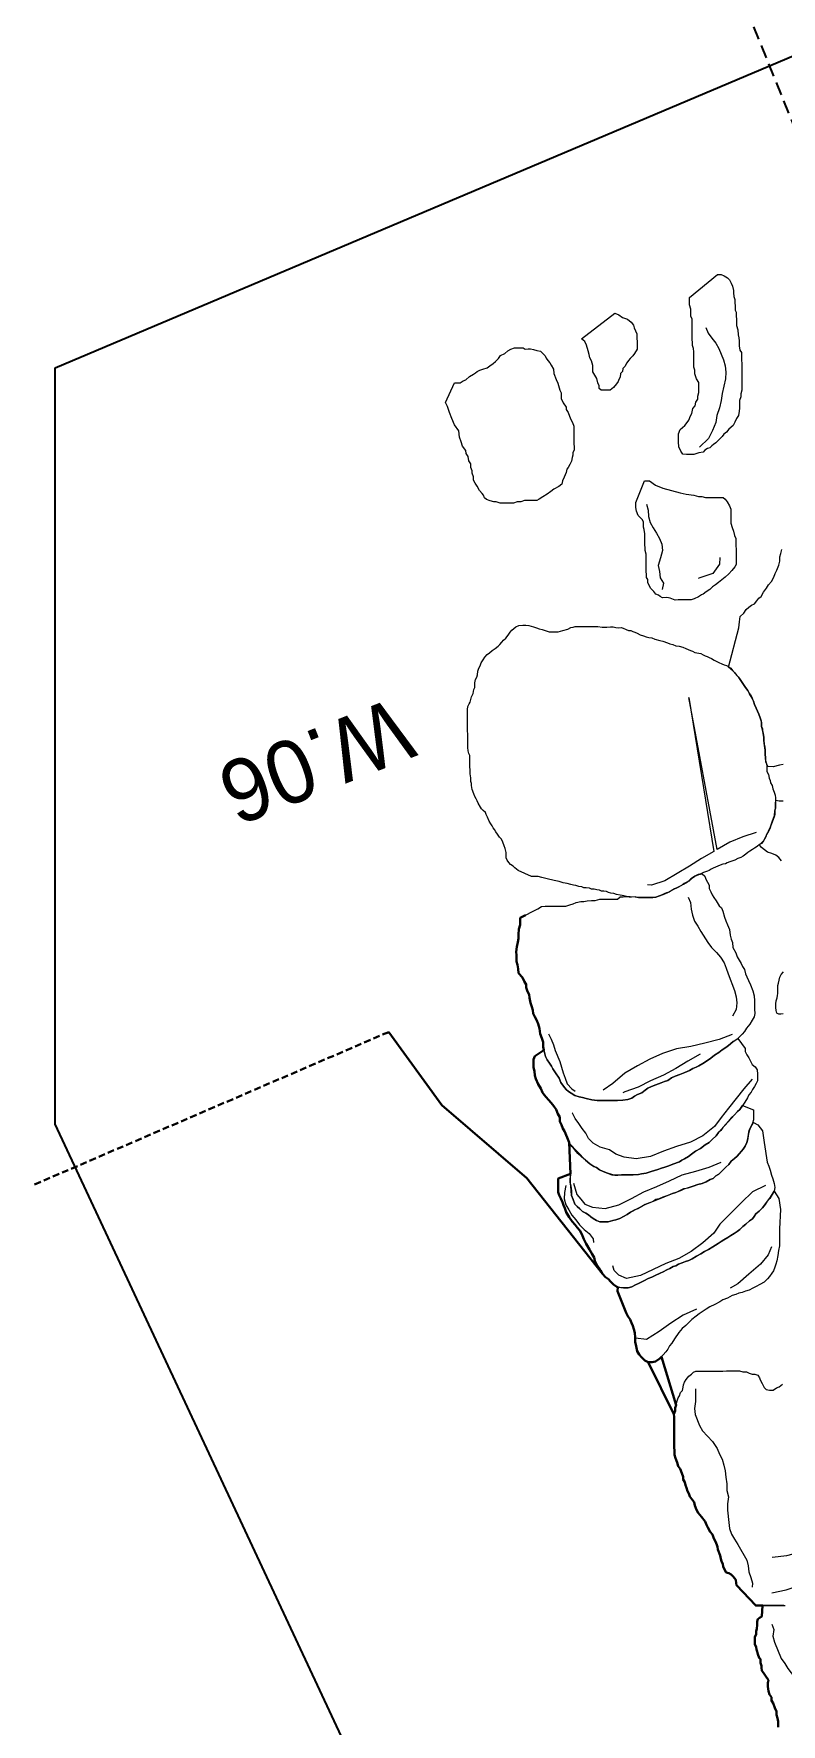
# Model space of a CAD drawing. Header units: millimetres. Extents: x -3113 to 15022, y -19591 to 4665.
# Drawn here: x -2139 to -1424, y 184 to 1798 of the extents above; entities that cross this region are included whole.
import ezdxf

# ---------------------------------------------------------------- set-up
doc = ezdxf.new("R2010")
doc.units = ezdxf.units.MM
doc.header["$XCLIPFRAME"] = 2
doc.linetypes.add('HIDDEN', pattern=[9.525, 6.35, -3.175])
doc.linetypes.add('HIDDENX2', pattern=[19.05, 12.7, -6.35])
for name, color, linetype, lineweight in [('0A-anno', 6, 'Continuous', 13), ('0A-detail', 7, 'Continuous', 18), ('0A-detail-detail', 7, 'Continuous', 13), ('0T-footprint', 251, 'Continuous', 30), ('0T-proposed', 7, 'Continuous', 25), ('0T-walltop', 7, 'Continuous', 30)]:
    doc.layers.add(name, color=color, linetype=linetype, lineweight=lineweight)
doc.styles.add('Annotative', font='Akzidenz-grotesk-roman.ttf')
picture_1 = doc.add_image_def('image1.tif', size_in_pixel=(6668, 8809))

msp = doc.modelspace()

# ---------------------------------------------------------------- linework, layer by layer
at = {"layer": '0A-detail'}
for points in [[(-1485.1, 1568), (-1481.6, 1568), (-1478.7, 1566.9), (-1475.7, 1565), (-1473.8, 1563), (-1472.1, 1559.9), (-1470.9, 1556.9), (-1469.8, 1552.9), (-1469.8, 1550.6), (-1469.7, 1547), (-1468.5, 1544.1), (-1468.5, 1541.2), (-1468.4, 1538.2), (-1468.4, 1534.1), (-1467.2, 1532.3), (-1467.2, 1528.8), (-1467.1, 1525.3), (-1467.1, 1522.3), (-1467.1, 1519.4), (-1465.8, 1515.3), (-1465.3, 1510.6), (-1464.7, 1507.6), (-1464.6, 1504.7), (-1464.6, 1500), (-1464, 1495.9), (-1462.1, 1493.5), (-1462.1, 1491.2), (-1462.1, 1488.8), (-1462.1, 1485.9), (-1462, 1483.6), (-1462, 1480.6), (-1462, 1477.1), (-1462, 1474.2), (-1461.9, 1471.2), (-1461.9, 1468.8), (-1461.9, 1465.9), (-1461.9, 1462.4), (-1461.8, 1457.7), (-1463, 1454.2), (-1463, 1451.2), (-1464.1, 1447.7), (-1464.1, 1444.8), (-1464.1, 1440.6), (-1464.4, 1437.7), (-1465.1, 1433.6), (-1466.9, 1430.7), (-1468.6, 1427.1), (-1470.3, 1424.1), (-1474.5, 1420.6), (-1476.7, 1417.6), (-1479, 1415.8), (-1480.8, 1413.4), (-1483.2, 1411), (-1486.7, 1407.5), (-1488.9, 1405.8), (-1490.7, 1404.6), (-1492.5, 1402.7), (-1494.8, 1402.1), (-1497.2, 1400.4), (-1498.9, 1398.6), (-1503, 1397.9), (-1507.7, 1396.2), (-1511.8, 1396.2), (-1514.8, 1396.1), (-1518.3, 1396.6), (-1520.1, 1399.6), (-1522, 1403.5), (-1522.5, 1408.4), (-1522.5, 1410.7), (-1522.5, 1413.1), (-1522.5, 1416), (-1520.9, 1420.2), (-1518.5, 1421.9), (-1516.4, 1423.9), (-1515, 1425.5), (-1512.7, 1429.1), (-1511, 1433.2), (-1509.8, 1435.5), (-1508.7, 1440.2), (-1506.4, 1442.6), (-1505.8, 1446.1), (-1504, 1449.1), (-1504.1, 1452), (-1502.9, 1455.6), (-1502.9, 1458.6), (-1502.9, 1461.5), (-1503, 1465), (-1505.4, 1468.4), (-1506.7, 1473.2), (-1506.7, 1476.7), (-1507.8, 1479.6), (-1507.8, 1483.1), (-1507.9, 1487.3), (-1507.9, 1490.8), (-1507.9, 1494.3), (-1508, 1497.3), (-1509.2, 1500.2), (-1509.2, 1502.5), (-1509.3, 1506.7), (-1509.3, 1509.6), (-1509.3, 1512.5), (-1509.3, 1516), (-1509.4, 1519.6), (-1509.4, 1522.5), (-1509.4, 1525.5), (-1510.7, 1528.4), (-1510.7, 1530.8), (-1510.7, 1534.9), (-1511.9, 1539), (-1512, 1541.3), (-1512, 1543.7), (-1512, 1546)], [(-1615.1, 1506.8), (-1583.2, 1531.1), (-1579.5, 1529.6), (-1575.9, 1527.2), (-1571.2, 1525.5), (-1567.6, 1522.6), (-1565.3, 1519.7), (-1564.7, 1517.3), (-1563.4, 1514.4), (-1562.2, 1511.4), (-1562.2, 1509.1), (-1562.2, 1506.7), (-1562.1, 1504.4), (-1562.1, 1501.5), (-1562.1, 1496.8), (-1564.4, 1492.6), (-1566.1, 1490.3), (-1568.5, 1487.9), (-1570.3, 1486.1), (-1571.7, 1483.7), (-1573.7, 1480.2), (-1575.5, 1478.4), (-1576, 1475.5), (-1577.8, 1473.7), (-1578.3, 1470.2), (-1579.5, 1467.8), (-1580.1, 1466.1), (-1581.8, 1463.6), (-1584.5, 1460.1), (-1587.6, 1457.8), (-1590.5, 1457.8), (-1593.5, 1457.7), (-1596.4, 1457.7), (-1598.2, 1459.4), (-1598.3, 1461.8), (-1599.4, 1464.7), (-1600.6, 1468.8), (-1604.2, 1475.2), (-1604.2, 1481.1), (-1605.5, 1485.8), (-1607.3, 1488.7), (-1607.9, 1491.7), (-1608.7, 1495.2), (-1610.3, 1500.5), (-1612.1, 1504)], [(-1745, 1445.8), (-1736.4, 1464.6), (-1734.1, 1464.7), (-1731.1, 1464.7), (-1728.3, 1466.6), (-1725.8, 1467.6), (-1722.3, 1470.7), (-1718.3, 1473), (-1716.5, 1474.2), (-1714.7, 1475.4), (-1712.4, 1476.7), (-1709.5, 1477.8), (-1705.3, 1479), (-1702.6, 1481), (-1699.5, 1483.2), (-1697.2, 1485), (-1694.3, 1487.9), (-1692.5, 1490.9), (-1688.4, 1492.7), (-1685.6, 1495.3), (-1682.6, 1496.8), (-1679.1, 1498.1), (-1676.1, 1498.1), (-1673.2, 1498.1), (-1670.9, 1498.1), (-1669.1, 1496.9), (-1666.2, 1497), (-1663.8, 1497), (-1660.9, 1496.4), (-1657.7, 1495.6), (-1654.4, 1494.8), (-1652.1, 1492.8), (-1649.8, 1490.5), (-1649, 1488.3), (-1647.3, 1486), (-1645.5, 1483.7), (-1644.2, 1481.4), (-1641.9, 1477.8), (-1641.5, 1473.7), (-1639.4, 1467.8), (-1637.7, 1464.3), (-1637.1, 1462), (-1635.8, 1457.8), (-1634.6, 1455), (-1634.6, 1452.1), (-1634.5, 1449.7), (-1632.6, 1445.6), (-1629.8, 1441.5), (-1629.7, 1439.1), (-1628, 1436.2), (-1625.6, 1430.3), (-1623.7, 1426.9), (-1622.5, 1423.4), (-1622.5, 1419.9), (-1622.4, 1416.3), (-1622.4, 1413.4), (-1622.4, 1409.8), (-1622.4, 1406.9), (-1622.3, 1403.4), (-1622.3, 1400.4), (-1623.5, 1398.1), (-1623.5, 1395.7), (-1624, 1393.4), (-1624.6, 1389.8), (-1626.2, 1386.8), (-1628, 1383.9), (-1629.2, 1382.1), (-1629.8, 1379.2), (-1631.6, 1374.5), (-1633.2, 1371), (-1633.8, 1368), (-1636.8, 1365.6), (-1641.5, 1363.2), (-1644.3, 1360.9), (-1647.8, 1358.4), (-1652.1, 1355.7), (-1655.5, 1353.7), (-1657.8, 1352.4), (-1660.7, 1352.4), (-1665.5, 1352.4), (-1669.6, 1352.3), (-1673.1, 1351.2), (-1676.6, 1351.2), (-1680.1, 1349.9), (-1683, 1349.9), (-1686.5, 1349.9), (-1690, 1349.9), (-1693, 1349.8), (-1696.6, 1351), (-1699, 1351), (-1702.5, 1352), (-1706, 1353.2), (-1707.8, 1355), (-1708.9, 1357.3), (-1710.1, 1359.1), (-1712.6, 1362), (-1714.9, 1366.1), (-1716.7, 1369), (-1718.4, 1371.9), (-1718.5, 1374.9), (-1719.7, 1378.4), (-1719.7, 1380.7), (-1721, 1383.7), (-1721, 1387.2), (-1722.8, 1390.1), (-1723.3, 1394.3), (-1725.2, 1397.1), (-1725.8, 1400), (-1728.7, 1404.1), (-1730, 1408.2), (-1731.8, 1412.9), (-1732.5, 1418.8), (-1736.6, 1424.6), (-1739, 1430.5), (-1741.4, 1436.4), (-1743.3, 1442.2)], [(-1555, 1371.1), (-1550.3, 1371.1), (-1544.5, 1367.1), (-1537.4, 1364.1), (-1529.1, 1361.9), (-1520.9, 1359.6), (-1515, 1358.4), (-1507.9, 1357.4), (-1503.2, 1356.2), (-1500.3, 1356.3), (-1496.8, 1355.1), (-1492.6, 1355.1), (-1489.7, 1355.2), (-1487.4, 1355.2), (-1485, 1355.2), (-1482.7, 1355.2), (-1479.7, 1355.3), (-1478, 1353.5), (-1476.1, 1351.2), (-1473.7, 1347.1), (-1472.6, 1344.1), (-1472.5, 1340), (-1472.5, 1335.3), (-1472.5, 1330.6), (-1471.2, 1326.5), (-1470, 1323), (-1468.8, 1319), (-1467.6, 1316), (-1467.6, 1313.7), (-1467.6, 1309.6), (-1467.5, 1305.4), (-1467.5, 1303.1), (-1467.5, 1300.7), (-1467.5, 1298.4), (-1467.4, 1296), (-1467.4, 1293.7), (-1467.4, 1291.3), (-1468.5, 1289), (-1471.5, 1285.4), (-1474.3, 1282.4), (-1477.8, 1279.3), (-1481, 1276.5), (-1484.2, 1274.1), (-1487.1, 1271.8), (-1490.1, 1270), (-1492.4, 1267.5), (-1496, 1265.2), (-1498.8, 1262.8), (-1500.6, 1262.3), (-1503.5, 1260.4), (-1507.6, 1258.6), (-1510.5, 1257.5), (-1513.5, 1257.4), (-1517, 1257.4), (-1520, 1257.4), (-1522.9, 1257.4), (-1525.8, 1257.3), (-1530.5, 1259.2), (-1533.5, 1259.6), (-1537.6, 1259.5), (-1539.9, 1260.7), (-1541.7, 1261.9), (-1544.2, 1263), (-1545.9, 1265.4), (-1548.9, 1268.2), (-1550.6, 1271.2), (-1551.9, 1274.1), (-1551.9, 1277), (-1553.1, 1278.8), (-1553.1, 1281.1), (-1553.2, 1285.3), (-1553.2, 1288.8), (-1553.2, 1292.9), (-1553.3, 1297), (-1553.3, 1301.1), (-1554.4, 1304.6), (-1554.4, 1307), (-1554.5, 1310), (-1554.5, 1313.5), (-1554.5, 1317.6), (-1554.6, 1320.5), (-1555.2, 1324.6), (-1555.8, 1327), (-1555.9, 1329.3), (-1555.9, 1331.7), (-1556.7, 1333.9), (-1558.9, 1335.7), (-1561, 1338.1), (-1562.7, 1342), (-1563.1, 1345.7), (-1563.1, 1348), (-1563.1, 1350.4)], [(-1663, 993.5), (-1675.8, 999), (-1677.4, 1000.4), (-1678.8, 1001.5), (-1680.6, 1003.3), (-1682.9, 1004.7), (-1684.6, 1006.8), (-1686.1, 1009.1), (-1687.2, 1011.1), (-1687.2, 1013.7), (-1687.2, 1016.4), (-1688.1, 1020), (-1689, 1022.6), (-1690.3, 1026.2), (-1691.7, 1028.9), (-1693.5, 1031), (-1695.3, 1033.8), (-1696.9, 1036.1), (-1698.4, 1038.1), (-1699.7, 1039.7), (-1700.4, 1041.6), (-1701.7, 1043.6), (-1703.3, 1046.2), (-1705.1, 1049.9), (-1706.1, 1052.6), (-1707, 1054.6), (-1709.2, 1056.5), (-1710.7, 1057.9), (-1711.8, 1059.5), (-1713.9, 1063.5), (-1714.8, 1065.7), (-1715.7, 1067.5), (-1717.1, 1069.6), (-1718.1, 1072.3), (-1719.7, 1076.3), (-1720.2, 1080.2), (-1720.2, 1082.2), (-1720.8, 1084.2), (-1720.9, 1087.5), (-1721.6, 1091.5), (-1721.6, 1095.1), (-1721.7, 1098.1), (-1721.7, 1100.7), (-1721.7, 1103.7), (-1721.7, 1106), (-1721.8, 1109), (-1722.8, 1110.9), (-1723.6, 1113.4), (-1723.8, 1116.5), (-1723.9, 1119.1), (-1723.9, 1122.1), (-1723.9, 1125.1), (-1723.9, 1129.1), (-1724, 1132.4), (-1724, 1136.4), (-1724, 1139.3), (-1724.1, 1141.6), (-1724.1, 1143.6), (-1724.1, 1146.2), (-1724.1, 1149.1), (-1724.2, 1152.9), (-1723.9, 1155.8), (-1722.4, 1158.3), (-1721.5, 1159.9), (-1720.9, 1162.2), (-1720.3, 1164.9), (-1718.7, 1168.2), (-1718, 1171.8), (-1717.1, 1173.8), (-1717.1, 1176.4), (-1717, 1178.4), (-1716.5, 1181.4), (-1715.1, 1183.7), (-1714.6, 1186), (-1714.1, 1189.4), (-1713.2, 1192.3), (-1711.9, 1194.6), (-1710.9, 1197.4), (-1709.1, 1200.3), (-1707.4, 1202.7), (-1705.2, 1205.3), (-1703, 1206.8), (-1700.6, 1209.1), (-1697.8, 1211.1), (-1694.9, 1213.4), (-1693.3, 1215), (-1691.3, 1217), (-1689.6, 1219.1), (-1687.5, 1221), (-1685.1, 1223.7), (-1683.3, 1226.5), (-1681.6, 1228.5), (-1679.9, 1230.2), (-1677.9, 1231.7), (-1675, 1233), (-1671.3, 1233.4), (-1668.4, 1233.4), (-1665.4, 1233.1), (-1660.9, 1231.7), (-1658.1, 1230.9), (-1655.5, 1229.9), (-1652.7, 1229.2), (-1649.8, 1228.3), (-1646.1, 1227), (-1643.5, 1227.1), (-1640.5, 1227.1), (-1637.5, 1227.1), (-1632.9, 1228.1), (-1628.3, 1229.4), (-1625.4, 1231.2), (-1623.1, 1231.3), (-1621.1, 1231.9), (-1617.8, 1231.9), (-1613.8, 1231.9), (-1611.2, 1232), (-1607.8, 1232), (-1605.9, 1232), (-1603.3, 1232), (-1599.5, 1232.1), (-1595.3, 1231.5), (-1591, 1231.5), (-1587.3, 1231.6), (-1585, 1231.6), (-1582.4, 1231.2), (-1579.6, 1230.9), (-1577.4, 1231), (-1575.4, 1230.5), (-1572.4, 1229.3), (-1570.1, 1228.3), (-1568.1, 1228.2), (-1566.1, 1227.4), (-1564.1, 1226.5), (-1562.1, 1225.6), (-1559.2, 1224.1), (-1555.8, 1223.1), (-1553.2, 1222.2), (-1550.9, 1221.7), (-1548, 1221.1), (-1545, 1220), (-1540.4, 1218.7), (-1537.3, 1218.1), (-1533.1, 1216.4), (-1530.6, 1215.5), (-1527.9, 1214.9), (-1525, 1213.7), (-1521.7, 1213.3), (-1518.4, 1212.2), (-1515.4, 1211), (-1513.1, 1210), (-1511.1, 1209.1), (-1509.1, 1208.4), (-1507, 1207.3), (-1504.9, 1206.9), (-1503.1, 1206.5), (-1501.1, 1206.2), (-1498.8, 1205), (-1497.1, 1203.9), (-1495.1, 1203.5), (-1493.3, 1202.5), (-1491, 1201.6), (-1488.5, 1200), (-1486.5, 1198.9), (-1483.9, 1197.7), (-1481.1, 1196.3), (-1478.9, 1195.3), (-1476.7, 1194.7), (-1474.5, 1193.5), (-1472.6, 1192.2), (-1470.6, 1189.6), (-1468.6, 1187.7), (-1466.9, 1185.7), (-1465.5, 1184), (-1464.3, 1182.4), (-1462.4, 1179.4), (-1460.4, 1176.6), (-1458.3, 1173.8), (-1456.2, 1170.9), (-1455.2, 1168.6), (-1453.8, 1166.9), (-1452.5, 1164.6), (-1451.8, 1162.7), (-1450.9, 1160.7), (-1449.9, 1157.7), (-1448.4, 1154.2), (-1447, 1151.1), (-1445.7, 1148.2), (-1444.7, 1145.9), (-1444.2, 1143.8), (-1443.4, 1141.9), (-1443, 1139.9), (-1443, 1136.6), (-1442.3, 1134.3), (-1442.3, 1132.3), (-1441.5, 1130.1), (-1440.9, 1126), (-1440.9, 1123.1), (-1440.6, 1119.8), (-1440.1, 1117.1), (-1439.5, 1114), (-1439.5, 1109.9), (-1439.4, 1106.9), (-1439.4, 1104.1), (-1438.7, 1101.9), (-1438, 1099.6), (-1437.9, 1096.6), (-1437.9, 1093.6), (-1436.6, 1090.7), (-1435.9, 1087.4), (-1434.9, 1085.1), (-1434.5, 1082.8), (-1433, 1080.2), (-1432.2, 1077.2), (-1431, 1073.9), (-1430.2, 1070.9), (-1429.8, 1068.6), (-1429.8, 1066.6), (-1429.7, 1064.3), (-1429.7, 1062), (-1429.7, 1058.7), (-1430.4, 1056.7), (-1430.4, 1054.7), (-1430.3, 1052.7), (-1431.1, 1050.4), (-1432, 1047.8), (-1433, 1045.3), (-1434.2, 1042), (-1435, 1039.6), (-1436.6, 1036.6), (-1438.5, 1033.5), (-1438.9, 1031.2), (-1440.4, 1028.9), (-1441.5, 1026.7), (-1443.3, 1024.9), (-1445.1, 1023.9), (-1447.2, 1022.1), (-1449.7, 1020.5), (-1451.9, 1019), (-1454.4, 1017.6), (-1456.1, 1016.2), (-1458.2, 1014.6), (-1460.7, 1012.9), (-1463, 1011.4), (-1465.9, 1010.4), (-1468.5, 1009.1), (-1470.6, 1008.4), (-1473.3, 1007.3), (-1475.8, 1006.4), (-1477.6, 1005.5), (-1480.1, 1005), (-1482.5, 1004.1), (-1484.9, 1003.1), (-1487.1, 1002.3), (-1489.4, 1001.2), (-1491.4, 1000.3), (-1493.3, 999.1), (-1494.9, 998.5), (-1496.5, 997.9), (-1498.5, 997.2), (-1500.5, 996.3), (-1502.2, 995.5), (-1503.8, 995.2), (-1506.8, 993.7), (-1509.1, 992.2), (-1510.6, 991), (-1512.6, 989), (-1515.1, 987.8), (-1516.9, 986.6), (-1518.6, 985.5), (-1520.9, 984.2), (-1523.3, 983), (-1526.2, 981.6), (-1527.9, 980.8), (-1529.5, 979.8), (-1531.5, 978.3), (-1533.8, 977.8), (-1536.1, 976.7), (-1538.1, 976), (-1540.6, 974.9), (-1544, 973.7), (-1546.9, 973.3), (-1549.9, 973.3), (-1553.2, 973.3), (-1556.5, 973.2), (-1559.5, 973.2), (-1561.8, 973.2), (-1564, 973.9), (-1567.4, 973.8), (-1569.7, 973.8), (-1572.1, 974.4), (-1574.6, 974.9), (-1576.4, 975.1), (-1578.3, 975.4), (-1581.7, 976.3), (-1584.4, 977.2), (-1587, 977.6), (-1589.4, 978.2), (-1591.4, 978.9), (-1593.7, 979.5), (-1596, 979.5), (-1597.9, 980.2), (-1600.6, 980.7), (-1603.2, 981.4), (-1605.5, 981.4), (-1607.5, 982.1), (-1610.8, 982.7), (-1612.8, 982.6), (-1614.8, 983.5), (-1617.8, 983.9), (-1620.5, 984.9), (-1622.8, 985.2), (-1625.4, 985.8), (-1628.8, 986.7), (-1632.8, 987.2), (-1636.4, 988.7), (-1641.4, 989.7), (-1648, 991.2), (-1652.9, 992.5), (-1656.6, 993.5), (-1659.2, 993.5)], [(-1580.8, 971.8), (-1578.3, 974.1), (-1575.3, 973.9), (-1572.3, 974.2), (-1568.7, 974.4), (-1564, 973.9), (-1560.7, 973.2), (-1556.5, 973.2), (-1553.2, 973.3), (-1549.9, 973.3), (-1546.9, 973.3), (-1544, 973.7), (-1540.6, 974.9), (-1537.1, 976.3), (-1532.7, 978), (-1528.3, 980.5), (-1522.1, 983.6), (-1517.8, 986), (-1513.9, 988.4), (-1509.9, 991.6), (-1506.8, 993.7), (-1503, 995.3), (-1500, 996), (-1497.3, 993.8), (-1496.3, 990.7), (-1494.7, 988.1), (-1493.1, 985), (-1493.1, 981.9), (-1491.5, 978.8), (-1490.3, 975.9), (-1488.8, 973.2), (-1486.5, 970.1), (-1483.7, 965.5), (-1481.5, 963.4), (-1480, 960.3), (-1478.4, 954.7), (-1477.3, 951.1), (-1475.7, 947.2), (-1473.7, 942.8), (-1473, 937.4), (-1472, 933.5), (-1470.9, 930.4), (-1470.5, 925.6), (-1467.7, 920.6), (-1466.4, 916.8), (-1462.5, 910.4), (-1461.4, 907.3), (-1459.3, 904.7), (-1458.3, 900.6), (-1457.1, 897.5), (-1455.6, 894), (-1453.5, 889.8), (-1451.4, 884.1), (-1450.3, 879.5), (-1449.7, 874.8), (-1449.7, 870.7), (-1449.7, 866.8), (-1449.6, 862.5), (-1450.3, 859.4), (-1452, 856.3), (-1454.4, 852.4), (-1457.5, 848.6), (-1459.3, 845.3), (-1461.5, 842.7), (-1463.9, 840.7), (-1466.7, 837.8), (-1470.1, 835.9), (-1472.8, 833.5), (-1476.2, 830.9), (-1480.6, 827.8), (-1483.9, 825.5), (-1488, 822.8), (-1491.6, 820), (-1494.7, 817.6), (-1499.1, 815), (-1502.9, 812.7), (-1505.5, 811.3), (-1508.8, 810), (-1512.1, 808.1), (-1516.3, 806.3), (-1521.2, 804.3), (-1525.5, 802.9), (-1529.2, 801), (-1532.7, 798.7), (-1535.8, 797.6), (-1538.9, 796.3), (-1544.1, 794.5), (-1548.2, 792.8), (-1551.8, 791.3), (-1554.4, 789.4), (-1557.6, 786.8), (-1561.5, 785.3), (-1564.6, 783.6), (-1567.2, 781.8), (-1570.8, 780.4), (-1575.7, 779.7), (-1580.7, 779.6), (-1584.2, 779.6), (-1588.1, 779.6), (-1592, 779.5), (-1596.7, 779.5), (-1600.3, 779.4), (-1605.2, 780.2), (-1610.6, 781.4), (-1614.2, 782.4), (-1617.3, 783.1), (-1621.5, 784.2), (-1625.1, 786.5), (-1627.7, 788), (-1629.8, 790.1), (-1632.4, 793.1), (-1635, 796.7), (-1636.4, 800.8), (-1639.9, 806), (-1642.4, 809.6), (-1643.8, 812.2), (-1645.8, 815.2), (-1647.9, 818.5), (-1649.7, 821.4), (-1650.4, 825.5), (-1651.8, 830.7), (-1651.9, 835.3), (-1652.9, 838.9), (-1654.6, 843.1), (-1655.4, 848.1), (-1656.7, 852.8), (-1658.3, 856.4), (-1659.7, 859.5), (-1661.4, 862.6), (-1661.5, 865.7), (-1662.5, 868.8), (-1663.8, 872.8), (-1664.7, 877.6), (-1665.2, 880.7), (-1666.8, 883.7), (-1667.9, 887.3), (-1667.9, 890.4), (-1669.6, 892.8), (-1671.5, 897.1), (-1675.2, 901.2), (-1675.8, 905.3), (-1676.4, 909), (-1677.4, 912.1), (-1677.4, 915.2), (-1677.4, 918.2), (-1677.5, 921.3), (-1677, 926.3), (-1676.1, 930.7), (-1675.5, 934.3), (-1675.5, 937.9), (-1675.1, 943.1), (-1673.6, 947.2), (-1673.6, 950.3), (-1673.7, 953.9), (-1656.9, 962.6), (-1653.4, 964.7), (-1650, 965), (-1646.9, 965), (-1643.3, 965.1), (-1638.6, 965.1), (-1635.1, 965.1), (-1630.1, 965.2), (-1626.2, 966.2), (-1623.1, 967.3), (-1620.1, 968.4), (-1615.9, 969.4), (-1612.8, 969.4), (-1609.7, 970), (-1605.6, 970.6), (-1602, 970.6), (-1597.6, 971.7), (-1593.2, 971.7), (-1589.6, 971.7), (-1584.7, 971.8)], [(-1644.2, 777.2), (-1646.8, 780.1), (-1648.8, 782.6), (-1650.7, 784.9), (-1652.4, 787.3), (-1654.1, 790.9), (-1656.6, 795.2), (-1658.8, 800.1), (-1659.6, 803.5), (-1660.2, 807.5), (-1661, 810.9), (-1661, 815.1), (-1661, 818.7), (-1659.6, 821.8), (-1651.2, 827.6), (-1650.4, 825.5), (-1649.7, 821.4), (-1647.9, 818.5), (-1645.8, 815.2), (-1643.8, 812.2), (-1642.4, 809.6), (-1639.9, 806), (-1636.4, 800.8), (-1635, 796.7), (-1632.4, 793.1), (-1629.8, 790.1), (-1627.7, 788), (-1625.1, 786.5), (-1621.5, 784.2), (-1617.3, 783.1), (-1614.2, 782.4), (-1610.6, 781.4), (-1605.2, 780.2), (-1600.3, 779.4), (-1596.7, 779.5), (-1590.7, 779.5), (-1585.5, 779.6), (-1580.7, 779.6), (-1575.7, 779.7), (-1570.8, 780.4), (-1567.2, 781.8), (-1564.6, 783.6), (-1561.5, 785.3), (-1557.6, 786.8), (-1554.4, 789.4), (-1551.8, 791.3), (-1548.2, 792.8), (-1544.1, 794.5), (-1538.9, 796.3), (-1535.8, 797.6), (-1532.7, 798.7), (-1529.2, 801), (-1525.5, 802.9), (-1521.2, 804.3), (-1516.3, 806.3), (-1512.1, 808.1), (-1508.8, 810), (-1505.5, 811.3), (-1502.9, 812.7), (-1499.1, 815), (-1494.7, 817.6), (-1491.6, 820), (-1488, 822.8), (-1483.9, 825.5), (-1480.6, 827.8), (-1476.2, 830.9), (-1472.8, 833.5), (-1470.1, 835.9), (-1465.8, 838.7), (-1458.6, 829.3), (-1458.6, 826.2), (-1457.1, 823.1), (-1455.4, 820.1), (-1453.7, 817), (-1452.1, 813.9), (-1449.2, 811.8), (-1447.3, 808.7), (-1447, 804.6), (-1447, 801.5), (-1446.9, 798.4), (-1448.3, 795.6), (-1449.7, 792.9), (-1451.8, 790.1), (-1453, 787.5), (-1455.1, 785), (-1456.5, 782.1), (-1459.1, 777.9), (-1461.7, 774), (-1463.8, 770.9), (-1466, 769), (-1469.1, 765.9), (-1472, 763.1), (-1474.8, 759.7), (-1477.1, 756.9), (-1480, 753.7), (-1482, 750.9), (-1484.3, 749), (-1486.4, 745.7), (-1490.2, 742.2), (-1493.3, 739.4), (-1496.9, 737.1), (-1501.5, 733.8), (-1506.1, 731), (-1510, 728.3), (-1513, 726), (-1516.6, 723.7), (-1519.2, 722.4), (-1521.6, 721), (-1527.9, 718.8), (-1531.8, 717.2), (-1535.6, 716), (-1538.7, 714.9), (-1542.3, 713.6), (-1545.4, 712.8), (-1548.5, 711.7), (-1553.3, 710.2), (-1557.7, 709.6), (-1560.8, 708.9), (-1565.7, 708.5), (-1571.9, 708.4), (-1576.9, 708.4), (-1580.4, 708.3), (-1585.2, 708.5), (-1590.4, 710.3), (-1594.3, 711.6), (-1598.1, 713.4), (-1600.7, 715.4), (-1603.5, 716.6), (-1607.3, 719.1), (-1611.4, 722.7), (-1615, 725.8), (-1618.5, 728.8), (-1621.7, 732.7), (-1624.4, 735.5), (-1627, 739.4), (-1628.9, 744.3), (-1631.5, 750.3), (-1633, 752.8), (-1634.3, 756.4), (-1635.7, 759.5), (-1636, 763.6), (-1637.9, 766.7), (-1639.3, 770.8), (-1641.5, 774)], [(-1607.3, 719.1), (-1603.5, 716.6), (-1600.7, 715.4), (-1598.1, 713.4), (-1594.3, 711.6), (-1590.4, 710.3), (-1586.3, 708.7), (-1583.4, 708.2), (-1580.4, 708.3), (-1576.9, 708.4), (-1571.9, 708.4), (-1565.7, 708.5), (-1560.8, 708.9), (-1557.7, 709.6), (-1553.3, 710.2), (-1548.5, 711.7), (-1545.4, 712.8), (-1542.3, 713.6), (-1538.7, 714.9), (-1535.6, 716), (-1531.8, 717.2), (-1527.9, 718.8), (-1521.6, 721), (-1519.2, 722.4), (-1516.6, 723.7), (-1513, 726), (-1510, 728.3), (-1506.1, 731), (-1501.5, 733.8), (-1496.9, 737.1), (-1493.3, 739.4), (-1490.2, 742.2), (-1486.4, 745.7), (-1484.3, 749), (-1469.1, 765.9), (-1466, 769), (-1463.8, 770.9), (-1461.3, 774.8), (-1450.9, 770.5), (-1450.9, 767.4), (-1450.8, 764.3), (-1450.8, 761.2), (-1451.6, 757.8), (-1453.4, 754.7), (-1454.8, 750.6), (-1455.8, 746.1), (-1456.3, 743), (-1457.3, 739.4), (-1458.8, 735.8), (-1460.6, 733.2), (-1462.4, 731.1), (-1464.4, 728.5), (-1466.5, 726.5), (-1468.8, 724), (-1472.1, 721.7), (-1474.5, 718.4), (-1477.2, 716), (-1480.8, 712.5), (-1483.9, 709.2), (-1486.8, 707.5), (-1489.3, 705.2), (-1492.1, 704), (-1496, 702), (-1499.9, 700.4), (-1504.1, 699.2), (-1508.5, 697.7), (-1513.2, 696.2), (-1517.3, 695), (-1520.4, 693.4), (-1525.1, 691.8), (-1528.2, 690.7), (-1532.6, 688.7), (-1537.4, 687.2), (-1541, 685.7), (-1544.1, 684.9), (-1546.7, 683), (-1550.3, 681.8), (-1554.4, 680.2), (-1557.5, 678.2), (-1561.2, 676.2), (-1564.1, 675.1), (-1568.3, 672.8), (-1571.4, 670.7), (-1575, 668.8), (-1578.6, 667), (-1582.3, 665.7), (-1585.2, 664.9), (-1589.6, 663.8), (-1594, 663.8), (-1597.6, 663.8), (-1600.7, 665.1), (-1603.9, 666.8), (-1606.3, 668.5), (-1608.6, 670.4), (-1611.1, 671.9), (-1614.2, 673.6), (-1616.7, 676.1), (-1619.2, 678.4), (-1621.6, 680.7), (-1623.1, 684.9), (-1624.8, 688.8), (-1625, 693.2), (-1625.4, 697.6), (-1625.9, 702), (-1625.7, 709.4), (-1626.7, 738.4), (-1611.4, 722.7)], [(-1436.2, 716.7), (-1434.9, 713.1), (-1433.5, 708.3), (-1432.2, 704.6), (-1430.9, 700.4), (-1430.4, 696.3), (-1430.9, 693.1), (-1432.9, 689.7), (-1435.3, 686), (-1437.9, 682.7), (-1439.5, 680.1), (-1442.2, 677.1), (-1445.4, 673.8), (-1448.7, 671.4), (-1450, 668.7), (-1451.9, 666.5), (-1454.5, 664.6), (-1458.2, 661.6), (-1461.1, 659.1), (-1463.9, 656.4), (-1466.3, 654.6), (-1469.4, 652.5), (-1472.3, 650.7), (-1475.3, 648.6), (-1479.1, 646.4), (-1481.6, 644.9), (-1484.4, 642.9), (-1487.1, 641.3), (-1489.7, 639.7), (-1493.9, 637.4), (-1497.6, 635.4), (-1501, 633.2), (-1505.4, 630.9), (-1509.5, 628.5), (-1512.6, 626.7), (-1515.7, 625.8), (-1519.1, 624.5), (-1522.4, 623.3), (-1524.9, 621.7), (-1527.7, 621.1), (-1530.8, 619.1), (-1533.5, 617.7), (-1537.1, 616), (-1539.9, 614.6), (-1544.8, 612.5), (-1547.9, 610.9), (-1551.5, 609.5), (-1554.9, 607.7), (-1557.5, 606.4), (-1560.8, 604.7), (-1563.5, 603.6), (-1567, 601.6), (-1570.7, 600.8), (-1573.7, 600.8), (-1577.4, 600.7), (-1581.3, 601.5), (-1584.6, 603.7), (-1587.3, 606.6), (-1589.3, 608.8), (-1592.3, 610.8), (-1595, 613.9), (-1596.9, 617.6), (-1600.5, 622.7), (-1602.3, 626.6), (-1603.2, 629.6), (-1604.8, 632.8), (-1607.6, 637.3), (-1610.6, 642.8), (-1612.9, 647.2), (-1614.8, 652), (-1616.7, 655.4), (-1619.2, 658.4), (-1621.2, 660.9), (-1624.1, 663.9), (-1627, 668.2), (-1629.7, 672.9), (-1631, 676.7), (-1632.2, 679.5), (-1633.4, 682.4), (-1634.8, 685.9), (-1636.5, 689.2), (-1637.3, 692.1), (-1637.3, 696.1), (-1637.4, 700.1), (-1637.4, 704.9), (-1625.7, 709.4), (-1625.9, 705.1), (-1625.9, 700.7), (-1625.3, 697.6), (-1624.8, 693.2), (-1624.8, 688.8), (-1623.1, 684.9), (-1621.6, 680.7), (-1619.2, 678.4), (-1616.7, 676.1), (-1614.2, 673.6), (-1611.1, 671.9), (-1608.6, 670.4), (-1606.3, 668.5), (-1603.9, 666.8), (-1600.7, 665.1), (-1597.6, 663.8), (-1594, 663.8), (-1589.6, 663.8), (-1585.2, 664.9), (-1582.3, 665.7), (-1578.6, 667), (-1575, 668.8), (-1571.4, 670.7), (-1568.3, 672.8), (-1554.4, 680.2), (-1549, 682.3), (-1544.9, 684.2), (-1540.1, 686), (-1536.2, 687.5), (-1531.4, 689.4), (-1528.2, 690.7), (-1525.1, 691.8), (-1520.7, 693.9), (-1517.5, 695.5), (-1513.2, 696.2), (-1508.5, 697.7), (-1504.1, 699.2), (-1499.9, 700.4), (-1496, 702), (-1492.1, 704), (-1489.3, 705.2), (-1486.8, 707.5), (-1483.9, 709.2), (-1480.8, 712.5), (-1477.2, 716), (-1474.5, 718.4), (-1472.1, 721.7), (-1468.8, 724), (-1466.5, 726.5), (-1464.4, 728.5), (-1462.4, 731.1), (-1460.6, 733.2), (-1458.8, 735.8), (-1457.3, 739.4), (-1456.3, 743), (-1455.6, 747.2), (-1454.9, 751.3), (-1450.8, 758.6), (-1446.6, 756.4), (-1442.2, 750.6), (-1440.7, 739.4), (-1437.8, 720.7)], [(-1426.1, 657), (-1426, 651), (-1426, 645.4), (-1425.9, 640.8), (-1427, 636.2), (-1427.5, 631.4), (-1428.4, 626.6), (-1429.5, 623.2), (-1430.5, 620.4), (-1431.6, 617), (-1433.3, 614.6), (-1435.4, 611.5), (-1437.5, 609.3), (-1440.7, 606.2), (-1444.7, 603.9), (-1448.4, 601.9), (-1451.5, 600.2), (-1455, 598.3), (-1458.3, 597.5), (-1461.6, 596.2), (-1464.9, 595.5), (-1467.8, 594.3), (-1471.3, 593.3), (-1475.7, 590.9), (-1480, 589.1), (-1483.1, 587.3), (-1487.6, 584.9), (-1492.5, 582.6), (-1496.1, 580.4), (-1498.8, 578.4), (-1502.7, 575.9), (-1505.6, 573.6), (-1509.6, 570.3), (-1512.6, 567.6), (-1515.5, 564.7), (-1519.1, 561.7), (-1522, 557.9), (-1526.3, 552.1), (-1528.9, 547.9), (-1530.9, 545.3), (-1532.5, 542.2), (-1534.5, 539.6), (-1537.1, 536.8), (-1540.3, 533.1), (-1544.3, 530.4), (-1547.6, 529.6), (-1551.4, 529.8), (-1554.5, 531.3), (-1557.9, 534.5), (-1560.2, 537.1), (-1561.8, 540.2), (-1563, 545.1), (-1564, 549.1), (-1564, 553.4), (-1564.1, 557.6), (-1565.1, 561.2), (-1566, 564.5), (-1567.3, 567.4), (-1568.5, 570.4), (-1570.8, 573.6), (-1572.6, 576.9), (-1580.9, 597.6), (-1580.5, 601.3), (-1575.1, 600.8), (-1570.7, 600.8), (-1567, 601.6), (-1563.5, 603.6), (-1560.8, 604.7), (-1557.5, 606.4), (-1554.9, 607.7), (-1551.5, 609.5), (-1547.9, 610.9), (-1544.8, 612.5), (-1539.9, 614.6), (-1537.1, 616), (-1533.5, 617.7), (-1530.8, 619.1), (-1527.7, 621.1), (-1524.9, 621.7), (-1522.4, 623.3), (-1519.1, 624.5), (-1515.7, 625.8), (-1512.6, 626.7), (-1509.5, 628.5), (-1505.4, 630.9), (-1501, 633.2), (-1497.6, 635.4), (-1493.9, 637.4), (-1489.7, 639.7), (-1487.1, 641.3), (-1484.4, 642.9), (-1481.6, 644.9), (-1479.1, 646.4), (-1475.3, 648.6), (-1472.3, 650.7), (-1469.4, 652.5), (-1466.3, 654.6), (-1463.9, 656.4), (-1461.1, 659.1), (-1458.2, 661.6), (-1454.5, 664.6), (-1451.9, 666.5), (-1450, 668.7), (-1448.7, 671.4), (-1445.4, 673.8), (-1442.1, 676.9), (-1434.4, 687.3), (-1430.9, 693.1), (-1426.5, 686.1), (-1425, 675.3)]]:
    msp.add_lwpolyline(points, close=True, dxfattribs=at)
for points in [[(-1422.4, 1100.4), (-1426, 1099.8), (-1431.9, 1098.2), (-1437, 1098.3), (-1439.1, 1103), (-1439.4, 1106.9), (-1439.5, 1109.9), (-1439.5, 1114), (-1440.3, 1118.4), (-1440.9, 1123.1), (-1440.9, 1126), (-1441.5, 1130.1), (-1442.3, 1133.3), (-1443, 1136.6), (-1443.2, 1140.9), (-1444.5, 1144.8), (-1445.7, 1148.2), (-1447, 1151.1), (-1448.4, 1154.2), (-1449.9, 1157.7), (-1450.9, 1160.7), (-1452.1, 1163.6), (-1454.5, 1167.7), (-1456.2, 1170.9), (-1458.3, 1173.8), (-1460.4, 1176.6), (-1462.4, 1179.4), (-1464.9, 1183.2), (-1467.8, 1186.7), (-1470.6, 1189.6), (-1474.7, 1193.1), (-1464.9, 1230.9), (-1464.1, 1236.6), (-1463.4, 1241.5), (-1460.1, 1244.9), (-1457.8, 1248.3), (-1455.2, 1250.4), (-1452.7, 1252.5), (-1449.8, 1253.7), (-1447.5, 1256.6), (-1445.6, 1259), (-1443.4, 1260.8), (-1441.2, 1264.9), (-1438.3, 1268.6), (-1436.4, 1271.7), (-1433.5, 1275.1), (-1431.4, 1279), (-1430.2, 1282.6), (-1428.5, 1285.7), (-1426.6, 1290.6), (-1425.6, 1294.5), (-1425.7, 1298.7), (-1424.7, 1301.9), (-1423.6, 1305.5)], [(-1423.9, 1008.4), (-1426.6, 1011.4), (-1429.3, 1013.7), (-1433.3, 1015.4), (-1437.3, 1016.7), (-1440.2, 1018.9), (-1443, 1020.9), (-1445.1, 1023.6), (-1441, 1027.8), (-1438.8, 1032.3), (-1436.6, 1036.6), (-1434.6, 1040.8), (-1432.5, 1046.5), (-1430.7, 1051.5), (-1430.4, 1055.7), (-1429.7, 1058.7), (-1429.7, 1063.1), (-1429.6, 1066.3), (-1426.2, 1065.7), (-1422.4, 1065.6)], [(-1422.3, 862.1), (-1424.6, 862), (-1426.6, 862), (-1428.4, 862.8), (-1429.2, 865.3), (-1429.3, 868.3), (-1429.3, 871.9), (-1429.1, 874.6), (-1428.3, 877.6), (-1427.9, 879.8), (-1427.4, 881.8), (-1427.4, 884.5), (-1427.4, 887.4), (-1427.5, 889.4), (-1426.9, 891.4), (-1426.2, 894.4), (-1425.5, 897.4), (-1424.5, 899.9), (-1422, 902.4)], [(-1421.8, 297.5), (-1425.9, 297.5), (-1431.1, 297.5), (-1435.2, 297.4), (-1439.3, 297.4), (-1443, 297.3), (-1446.1, 297.3), (-1448.6, 297.3), (-1466.9, 316.7), (-1467.4, 318.8), (-1467.8, 321.9), (-1470.1, 325), (-1472.2, 327.1), (-1474.4, 328.4), (-1476.8, 329), (-1478.2, 331.1), (-1479.9, 334.7), (-1480, 336.8), (-1481.4, 339.6), (-1482.1, 341.9), (-1482.6, 345), (-1485, 350.7), (-1485.3, 353.3), (-1485.8, 355.4), (-1487, 358.5), (-1488.8, 361.2), (-1489.9, 365.1), (-1492.1, 367.7), (-1494.3, 371.8), (-1495.8, 374.4), (-1496.9, 377.5), (-1500.6, 382), (-1502.1, 384.1), (-1503.7, 385.7), (-1505.2, 388.8), (-1507, 392.9), (-1507.4, 396), (-1509.8, 399), (-1511.6, 401.6), (-1512.6, 404.2), (-1513.7, 406.7), (-1514.7, 409.8), (-1515.8, 412.4), (-1516.4, 415), (-1517.9, 417.6), (-1517.9, 420.1), (-1519.4, 423.8), (-1520.8, 427.8), (-1522.7, 430.4), (-1523.7, 434), (-1525.3, 438.1), (-1526.4, 441.2), (-1526.4, 444.8), (-1526.5, 449), (-1526.5, 452.6), (-1526.5, 455.2), (-1526.6, 458.3), (-1526.6, 460.9), (-1526.6, 463.4), (-1526.7, 468.6), (-1526.7, 471.7), (-1526.7, 474.3), (-1526.7, 477.4), (-1526.8, 480), (-1525.7, 483.1), (-1525.7, 486.2), (-1524.7, 488.8), (-1523.8, 492.9), (-1522.7, 495.5), (-1521.4, 497.7), (-1520.7, 500.7), (-1518.7, 502.8), (-1518, 505.7), (-1517.7, 508), (-1516.6, 510.6), (-1515.2, 513.1), (-1512.6, 516.2), (-1510, 518.3), (-1508, 520), (-1505.9, 521), (-1503.3, 521), (-1500.7, 521), (-1498.7, 521.1), (-1496.1, 521.1), (-1492.5, 521.1), (-1490.4, 521.1), (-1488.4, 521.1), (-1485.3, 521.2), (-1483.2, 521.2), (-1480.1, 521.2), (-1476.5, 521.3), (-1472.4, 521.3), (-1468.2, 521.3), (-1464.1, 521.4), (-1461, 520.4), (-1457.4, 520.4), (-1454.8, 519.3), (-1452.2, 518.4), (-1449.4, 518.1), (-1446.5, 517.4), (-1445, 514.8), (-1444.4, 512.7), (-1442.6, 509.2), (-1440.7, 505.6), (-1438.7, 503.5), (-1435.6, 503), (-1431.9, 503.1), (-1428.8, 505.2), (-1426.3, 506.2), (-1423.2, 508.8)], [(-1427.1, 181.3), (-1427.1, 186.5), (-1427.9, 189.7), (-1428.8, 193), (-1428.8, 196.2), (-1430.4, 199.8), (-1432.1, 204.2), (-1433.7, 206.6), (-1433.7, 209.8), (-1435.4, 212.3), (-1436.3, 215.5), (-1437.1, 219.9), (-1437.1, 223.6), (-1436.6, 226), (-1442.9, 235.3), (-1443, 237.9), (-1443, 239.9), (-1444, 242.5), (-1444, 246.1), (-1445.5, 247.4), (-1446.5, 251), (-1447.2, 253.4), (-1447.9, 255.3), (-1448.2, 257.5), (-1449.4, 260.6), (-1449.4, 262.7), (-1449.4, 264.7), (-1449.4, 267.3), (-1448.4, 269.9), (-1448.4, 272.5), (-1447.7, 275.3), (-1447.4, 278.7), (-1447.3, 282), (-1446.5, 284.4), (-1445.1, 285.6), (-1442.9, 287), (-1442.1, 297.4), (-1438.3, 297.4), (-1435.2, 297.4), (-1432.1, 297.4), (-1428.5, 297.5), (-1424.9, 297.5), (-1420.5, 297.5)]]:
    msp.add_lwpolyline(points, dxfattribs=at)
at = {"layer": '0A-detail-detail'}
for points in [[(-1496.4, 1517.4), (-1494.2, 1512), (-1490.5, 1507.2), (-1486.7, 1502.4), (-1483.8, 1497.3), (-1479.4, 1486.5), (-1478, 1480.8), (-1477.3, 1474.8), (-1477.5, 1468.4), (-1479.1, 1461.4), (-1480.8, 1454.5), (-1481.7, 1447.8), (-1483.4, 1440.8), (-1485.8, 1433.6), (-1486.7, 1426.9), (-1489.9, 1419.3), (-1493.9, 1411.4), (-1502.4, 1403.4)], [(-1553.1, 1348.7), (-1551.6, 1343), (-1551, 1337), (-1549.6, 1331.3), (-1546.6, 1326.2), (-1543.6, 1321.1), (-1540.7, 1316), (-1538.5, 1310.6), (-1537.8, 1304.5), (-1539.5, 1297.6), (-1542, 1290.3), (-1540.5, 1284.5), (-1539.9, 1278.5), (-1536.9, 1273.4), (-1538.1, 1267.5)], [(-1483, 1297.9), (-1483.2, 1291.6), (-1489.5, 1282.7), (-1502.1, 1278.5), (-1503.7, 1277.9)], [(-1448.1, 1035.3), (-1461, 1031.2), (-1473.4, 1026.2), (-1485.6, 1019), (-1512.6, 1164.3), (-1488.7, 1017.2), (-1500.6, 1010.7), (-1512.1, 1003.2), (-1523.8, 996.3), (-1535.5, 989.3), (-1548.3, 985.2), (-1552.2, 985.3)], [(-1513.2, 973.7), (-1511.1, 968.5), (-1510.2, 962.2), (-1509, 956.6), (-1507.2, 950.7), (-1504.1, 945.8), (-1501, 940.9), (-1494.5, 930.3), (-1490.9, 925.6), (-1486.2, 920.9), (-1482.2, 916.4), (-1478.9, 911), (-1476.8, 905.8), (-1475.1, 900.4), (-1468.8, 884.6), (-1467.4, 878.5), (-1466.7, 872.7), (-1467.4, 866.3), (-1470.9, 859.9)], [(-1646.6, 843.1), (-1644, 838), (-1641.9, 832.8), (-1640.3, 827.4), (-1636, 816.9), (-1632.7, 806), (-1630.6, 800.8), (-1629, 795.3), (-1624.3, 790.6), (-1621.2, 788.5)], [(-1471.2, 842.6), (-1483.5, 837.6), (-1497.2, 834.3), (-1510.8, 831), (-1524.4, 828.8), (-1537.6, 824.5), (-1549.8, 819.1), (-1561.6, 812.6), (-1573.7, 805.5), (-1585.3, 795.8), (-1594.4, 789.4)], [(-1501.7, 823.6), (-1513.5, 817.1), (-1525.1, 810.2), (-1536.9, 803.7), (-1549.1, 798.2), (-1561.1, 792.3), (-1573.7, 787.7), (-1575.6, 786.9)], [(-1452.1, 799.8), (-1460, 790.5), (-1474.8, 772.3), (-1481.8, 763.4), (-1488.2, 754.6), (-1499.1, 745.8), (-1511.1, 739.8), (-1524.3, 735.6), (-1536.9, 731), (-1549.3, 726), (-1562.8, 723.9), (-1574.5, 725.3), (-1582.3, 728.2), (-1588.5, 732.4), (-1597.3, 734.9), (-1603.9, 738.9), (-1608.4, 743.2), (-1611, 748.2), (-1614.5, 752.9), (-1617.6, 757.7), (-1621.2, 762.4), (-1623.8, 767.5), (-1624, 767.9)], [(-1622.8, 700.7), (-1619.5, 689.8), (-1615.9, 685.2), (-1611.9, 680.7), (-1604.5, 677.6), (-1592.4, 676.4), (-1579.4, 680), (-1567.4, 685.9), (-1555.6, 692.4), (-1543.2, 697.4), (-1531, 702.9), (-1518.9, 708.4), (-1505.9, 712), (-1493.1, 716), (-1481.7, 720.7)], [(-1630.1, 698.3), (-1631.3, 691.7), (-1631.6, 685.5), (-1630, 680), (-1627.4, 675), (-1624.3, 670.1), (-1620.7, 665.5), (-1617.2, 660.8), (-1612.7, 656.5), (-1607.7, 652.4), (-1603.9, 647.3), (-1603.7, 644)], [(-1439.4, 698.4), (-1451.8, 692.2), (-1462.1, 682), (-1472.9, 671.5), (-1483.1, 661.3), (-1488.6, 652.9), (-1499.3, 643.6), (-1510.3, 635.3), (-1522.1, 628.8), (-1534.5, 623.8), (-1546.7, 618.3), (-1558.7, 612.3), (-1572.1, 609.7), (-1579.4, 612.8), (-1583.9, 617.1), (-1585.2, 621.6)], [(-1433.7, 639.7), (-1436.8, 632.3), (-1444.2, 623.3), (-1455.3, 613.8), (-1465.9, 604.5), (-1473.1, 600.5)], [(-1505.2, 580.2), (-1517.9, 574.5), (-1529.8, 566.9), (-1541, 559), (-1552.9, 551.4), (-1563.4, 552.7)], [(-1506.1, 504.3), (-1506.2, 498.2), (-1506.3, 492), (-1507.2, 485.6), (-1506.6, 479.7), (-1502.3, 469.2), (-1499.4, 464.3), (-1490.1, 454.1), (-1485.6, 447.2), (-1483.4, 441.9), (-1480.6, 437), (-1479.2, 431.4), (-1477.8, 425.9), (-1477.2, 420), (-1476.2, 413.4), (-1476.4, 407.3), (-1474.7, 401), (-1475.6, 394.5), (-1475.7, 388.3), (-1474.4, 376.6), (-1473.8, 370.8), (-1471.7, 365.5), (-1468.8, 360.6), (-1465.9, 355.6), (-1457.3, 340.8), (-1455.9, 335.2), (-1455.3, 329.4), (-1453.2, 324.1), (-1451.8, 318.6), (-1452.1, 315)], [(-1433.1, 343.6), (-1418.9, 345), (-1405.5, 348.7), (-1392.2, 352.3), (-1377.1, 354), (-1366.8, 352.1), (-1355.7, 350.5), (-1341.4, 351.9), (-1329.6, 359.3), (-1317.4, 366), (-1315.9, 366.6)], [(-1433.3, 309.5), (-1419.6, 312.4), (-1406.6, 316.8), (-1393.5, 321.2), (-1379.3, 322.6), (-1365.3, 324.8), (-1352.1, 331), (-1339.4, 336.2), (-1331.4, 340.3)], [(-1433.4, 279.7), (-1431.3, 274.5), (-1432.2, 268), (-1430.8, 262.5), (-1424.4, 246.7), (-1420.8, 242.1), (-1417.9, 237.1), (-1410.7, 227.8), (-1407.8, 222.9), (-1403.9, 217.5), (-1400.7, 211.8), (-1398.6, 206.6), (-1395.7, 201.6), (-1389.3, 185.9), (-1387.9, 180.3)]]:
    msp.add_lwpolyline(points, dxfattribs=at)
at = {"layer": '0T-footprint', "linetype": 'HIDDEN'}
msp.add_lwpolyline([(-1799.4, 844.9), (-2138.5, 699)], dxfattribs=at)
at = {"layer": '0T-footprint'}
for points in [[(-1595, 613.9), (-1667.5, 705.4), (-1748.5, 775), (-1799.4, 844.9)], [(-1551.4, 529.8), (-1526.8, 480)]]:
    msp.add_lwpolyline(points, dxfattribs=at)
at = {"layer": '0T-proposed', "linetype": 'HIDDENX2'}
msp.add_lwpolyline([(-1794.9, 2651.6), (-1411.8, 1708.8)], dxfattribs=at)
at = {"layer": '0T-walltop'}
msp.add_lwpolyline([(-1427.1, 181.3), (-1427.1, 186.5), (-1427.9, 189.7), (-1428.8, 193), (-1428.8, 196.2), (-1430.4, 199.8), (-1432.1, 204.2), (-1433.7, 206.6), (-1433.7, 209.8), (-1435.4, 212.3), (-1436.3, 215.5), (-1437.1, 219.9), (-1437.1, 223.6), (-1436.6, 226), (-1442.9, 235.3), (-1443, 237.9), (-1443, 239.9), (-1444, 242.5), (-1444, 246.1), (-1445.5, 247.4), (-1446.5, 251), (-1447.2, 253.4), (-1447.9, 255.3), (-1448.2, 257.5), (-1449.4, 260.6), (-1449.4, 262.7), (-1449.4, 264.7), (-1449.4, 267.3), (-1448.4, 269.9), (-1448.4, 272.5), (-1447.7, 275.3), (-1447.4, 278.7), (-1447.3, 282), (-1446.5, 284.4), (-1445.1, 285.6), (-1442.9, 287), (-1442.1, 297.4), (-1443, 297.3), (-1446.1, 297.3), (-1448.6, 297.3), (-1466.9, 316.7), (-1467.4, 318.8), (-1467.8, 321.9), (-1470.1, 325), (-1472.2, 327.1), (-1474.4, 328.4), (-1476.8, 329), (-1478.2, 331.1), (-1479.9, 334.7), (-1480, 336.8), (-1481.4, 339.6), (-1482.1, 341.9), (-1482.6, 345), (-1485, 350.7), (-1485.3, 353.3), (-1485.8, 355.4), (-1487, 358.5), (-1488.8, 361.2), (-1489.9, 365.1), (-1492.1, 367.7), (-1494.3, 371.8), (-1495.8, 374.4), (-1496.9, 377.5), (-1500.6, 382), (-1502.1, 384.1), (-1503.7, 385.7), (-1505.2, 388.8), (-1507, 392.9), (-1507.4, 396), (-1509.8, 399), (-1511.6, 401.6), (-1512.6, 404.2), (-1513.7, 406.7), (-1514.7, 409.8), (-1515.8, 412.4), (-1516.4, 415), (-1517.9, 417.6), (-1517.9, 420.1), (-1519.4, 423.8), (-1520.8, 427.8), (-1522.7, 430.4), (-1523.7, 434), (-1525.3, 438.1), (-1526.4, 441.2), (-1526.4, 444.8), (-1526.5, 449), (-1526.5, 452.6), (-1526.5, 455.2), (-1526.6, 458.3), (-1526.6, 460.9), (-1526.6, 463.4), (-1526.7, 468.6), (-1526.7, 471.7), (-1526.7, 474.3), (-1526.7, 477.4), (-1526.8, 480), (-1525.7, 483.1), (-1525.7, 486.2), (-1524.7, 488.8), (-1538.7, 534.9), (-1540.3, 533.1), (-1544.3, 530.4), (-1547.6, 529.6), (-1551.4, 529.8), (-1554.5, 531.3), (-1557.9, 534.5), (-1560.2, 537.1), (-1561.8, 540.2), (-1563, 545.1), (-1564, 549.1), (-1564, 553.4), (-1564.1, 557.6), (-1565.1, 561.2), (-1566, 564.5), (-1567.3, 567.4), (-1568.5, 570.4), (-1570.8, 573.6), (-1572.6, 576.9), (-1580.9, 597.6), (-1580.5, 601.3), (-1581.3, 601.5), (-1584.6, 603.7), (-1587.3, 606.6), (-1589.3, 608.8), (-1592.3, 610.8), (-1595, 613.9), (-1596.9, 617.6), (-1600.5, 622.7), (-1602.3, 626.6), (-1603.2, 629.6), (-1604.8, 632.8), (-1607.6, 637.3), (-1610.6, 642.8), (-1612.9, 647.2), (-1614.8, 652), (-1616.7, 655.4), (-1619.2, 658.4), (-1621.2, 660.9), (-1624.1, 663.9), (-1627, 668.2), (-1629.7, 672.9), (-1631, 676.7), (-1632.2, 679.5), (-1633.4, 682.4), (-1634.8, 685.9), (-1636.5, 689.2), (-1637.3, 692.1), (-1637.3, 696.1), (-1637.4, 700.1), (-1637.4, 704.9), (-1625.7, 709.4), (-1627, 739.4), (-1628.9, 744.3), (-1631.5, 750.3), (-1633, 752.8), (-1634.3, 756.4), (-1635.7, 759.5), (-1636, 763.6), (-1637.9, 766.7), (-1639.3, 770.8), (-1641.5, 774), (-1644.2, 777.2), (-1646.8, 780.1), (-1648.8, 782.6), (-1650.7, 784.9), (-1652.4, 787.3), (-1654.1, 790.9), (-1656.6, 795.2), (-1658.8, 800.1), (-1659.6, 803.5), (-1660.2, 807.5), (-1661, 810.9), (-1661, 815.1), (-1661, 818.7), (-1659.6, 821.8), (-1651, 827.7), (-1651.8, 830.7), (-1651.9, 835.3), (-1652.9, 838.9), (-1654.6, 843.1), (-1655.4, 848.1), (-1656.7, 852.8), (-1658.3, 856.4), (-1659.7, 859.5), (-1661.4, 862.6), (-1661.5, 865.7), (-1662.5, 868.8), (-1663.8, 872.8), (-1664.7, 877.6), (-1665.2, 880.7), (-1666.8, 883.7), (-1667.9, 887.3), (-1667.9, 890.4), (-1669.6, 892.8), (-1671.5, 897.1), (-1675.2, 901.2), (-1675.8, 905.3), (-1676.4, 909), (-1677.4, 912.1), (-1677.4, 915.2), (-1677.4, 918.2), (-1677.5, 921.3), (-1677, 926.3), (-1676.1, 930.7), (-1675.5, 934.3), (-1675.5, 937.9), (-1675.1, 943.1), (-1673.6, 947.2), (-1673.6, 950.3), (-1673.7, 953.9), (-1668.7, 956.5)], dxfattribs=at)

# ---------------------------------------------------------------- texts
at = {"layer": '0A-anno', "insert": (-1781.6, 1137.8), "char_height": 60, "width": 857188.759, "attachment_point": 4, "rotation": 201.4181, "style": 'Annotative'}
msp.add_mtext('W.06', dxfattribs=at)

# ---------------------------------------------------------------- pictures from other files: only their frames are drawn
image = msp.add_image(picture_1, insert=(4548.8, 3178.5), size_in_units=(6667, 8807.6), rotation=-180)
image.set_boundary_path([(2179.18, 8808.5), (-0.5, 3859.02), (791.07, 3508.7), (-0.5, 1607.6), (-0.5, 1607.6), (3674.99, -0.5), (6667.5, 6386.38), (6667.5, 7108.85), (2641.04, 8808.5), (2179.18, 8808.5)])

doc.saveas('drawing.dxf')
